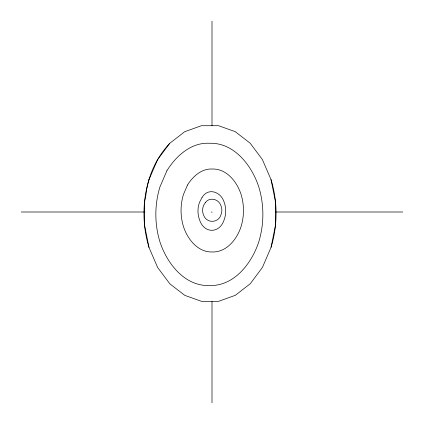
<?xml version="1.0" encoding="UTF-8"?>
<svg xmlns="http://www.w3.org/2000/svg" width="424" height="424" viewBox="0 0 424 424"><rect width="100%" height="100%" fill="white"/><g stroke="black" fill="none" stroke-linecap="round" stroke-linejoin="round"><path stroke-width="0.64" d="M169.743 143.317A90.423 90.423 0 0 0 145.84 195.416L144.52 202.052L144.536 225.171L149.015 247.494L157.654 267.502L169.86 283.831L184.8 295.369L201.464 301.326L218.704 301.305L235.357 295.295L250.282 283.714L262.461 267.353L271.063 247.319L275.51 224.98L275.489 201.861L271.01 179.538L262.371 159.53L250.165 143.201L235.225 131.663L218.567 125.705L201.321 125.732L184.673 131.737L169.748 143.317L157.569 159.684L148.962 179.718M211.899 212.186L211.899 211.868L211.82 212.186M21.2 212L144.982 212M275.372 212L402.8 212M212 21.2L212 125.769M212 301.438L212 402.8M149.015 247.494A116.51 116.51 0 0 1 148.962 179.718M271.01 179.538A116.51 116.51 0 0 1 271.063 247.319M166.876 170.787L159.906 187.016A94.372 94.372 0 0 0 159.949 241.918C166.982 263.368 184.615 286.412 209.361 285.522C234.159 286.407 251.808 263.283 258.81 241.775A94.372 94.372 0 0 0 258.767 186.873C251.739 165.418 234.101 142.379 209.361 143.27C191.092 142.279 175.891 156.106 166.876 170.787M187.493 185.065L183.428 194.531A55.041 55.041 0 0 0 183.449 226.549C187.482 239.125 197.891 252.418 212.265 251.978C226.676 252.413 237.09 239.078 241.108 226.464A55.041 55.041 0 0 0 241.081 194.446C237.048 181.869 226.644 168.577 212.265 169.017C201.612 168.439 192.745 176.506 187.493 185.065M201.999 197.552L199.545 202.253A25.308 25.308 0 0 0 199.561 219.865C204.045 233.82 219.69 233.767 224.148 219.823A25.308 25.308 0 0 0 224.132 202.211C221.238 191.971 208.126 187.021 201.999 197.552M205.386 202.555L203.684 205.253A12.195 12.195 0 0 0 203.695 215.36C206.472 223.316 218.005 223.289 220.766 215.334A12.195 12.195 0 0 0 220.756 205.232C218.429 198.951 209.525 196.784 205.386 202.555"/></g></svg>
